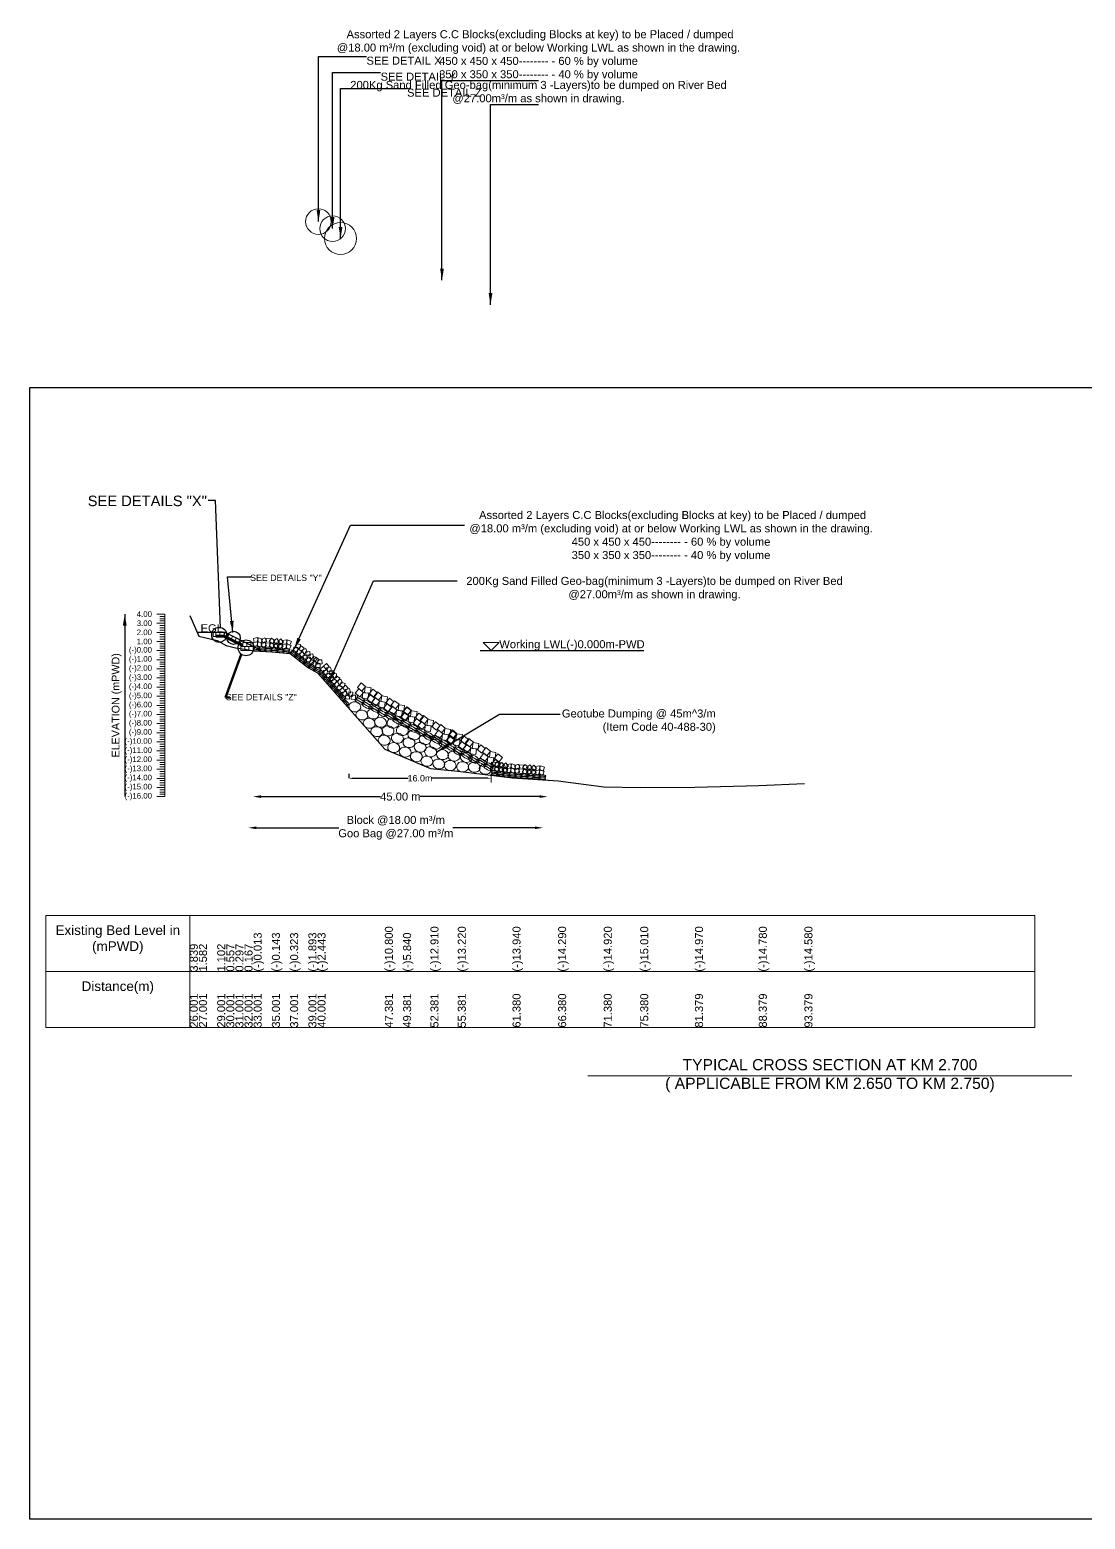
# Model space of a CAD drawing. Header units: inches. Extents: x 89000 to 1304432, y -10828 to 220529.
# Drawn here: x 1225877 to 1232472, y 129130 to 138435 of the extents above; entities that cross this region are included whole.
import ezdxf

# ---------------------------------------------------------------- set-up
doc = ezdxf.new("R2010")
doc.units = ezdxf.units.IN
doc.header["$LTSCALE"] = 7
doc.header["$MEASUREMENT"] = 0
for name, color, linetype, lineweight in [('Cross section Data Border', 7, 'Continuous', 9), ('Cross Section Labels', 7, 'Continuous', 9), ('Existing_Bed_Level for Xsection', 7, 'Continuous', 25), ('Long Section Labels', 7, 'Continuous', 9)]:
    doc.layers.add(name, color=color, linetype=linetype, lineweight=lineweight)
doc.styles.get("Standard").update_dxf_attribs({"font": 'arial.ttf'})
doc.dimstyles.new('Appron Lebeling Style', dxfattribs={"dimtxt": 50, "dimasz": 50, "dimexe": 0.18, "dimexo": 0.0625, "dimgap": 0.09, "dimtad": 0, "dimtih": 1, "dimtoh": 1, "dimdec": 4, "dimzin": 0, "dimdsep": 46, "dimtxsty": 'Standard', "dimcen": 0.09, "dimse1": 1, "dimse2": 1, "dimadec": 0, "dimazin": 0, "dimtfac": 1, "dimtdec": 4, "dimtofl": 0, "dimtmove": 0, "dimatfit": 3, "dimfxl": 1, "dimtolj": 1, "dimtzin": 0, "dimarcsym": 0})
doc.dimstyles.get("Standard").update_dxf_attribs({"dimtxt": 0.18, "dimasz": 0.18, "dimexe": 0.18, "dimexo": 0.0625, "dimgap": 0.09, "dimtad": 0, "dimtih": 1, "dimtoh": 1, "dimdec": 4, "dimzin": 0, "dimdsep": 46, "dimtxsty": 'Standard', "dimcen": 0.09, "dimadec": 0, "dimazin": 0, "dimtfac": 1, "dimtdec": 4, "dimtofl": 0, "dimtmove": 0, "dimatfit": 3, "dimfxl": 1, "dimtolj": 1, "dimtzin": 0, "dimarcsym": 0})

# ---------------------------------------------------------------- blocks, each defined once
blk = doc.blocks.new('*D52')
at = {"layer": 'Cross Section Labels', "color": 0, "lineweight": -2, "transparency": 16777216}
for p, q in [((1227322.2, 133644.8), (1228069.2, 133644.8)), ((1229063.4, 133644.8), (1228316.4, 133644.8))]:
    blk.add_line(p, q, dxfattribs=at)
at = {"layer": 'Cross Section Labels', "color": 0, "transparency": 16777216}
for points in [[(1227322.2, 133653.1), (1227322.2, 133636.4), (1227272.2, 133644.8)], [(1229063.4, 133653.1), (1229063.4, 133636.4), (1229113.4, 133644.8)]]:
    blk.add_solid(points, dxfattribs=at)
at = {"layer": 'Defpoints', "color": 0, "transparency": 16777216}
for p in [(1227272.2, 134556.8), (1229113.4, 133746.8), (1229113.4, 133644.8)]:
    blk.add_point(p, dxfattribs=at)
at = {"layer": 'Cross Section Labels', "color": 0, "transparency": 16777216, "insert": (1228192.8, 133644.8), "char_height": 50, "attachment_point": 5}
blk.add_mtext('\\A1;45.00 m', dxfattribs=at)
blk = doc.blocks.new('*D53')
at = {"layer": 'Cross Section Labels', "color": 0, "lineweight": -2, "transparency": 16777216}
for p, q in [((1227293.8, 133449.9), (1227808.8, 133449.9)), ((1229035, 133449.9), (1228520, 133449.9))]:
    blk.add_line(p, q, dxfattribs=at)
at = {"layer": 'Cross Section Labels', "color": 0, "transparency": 16777216}
for points in [[(1227293.8, 133458.3), (1227293.8, 133441.6), (1227243.8, 133449.9)], [(1229035, 133458.3), (1229035, 133441.6), (1229085, 133449.9)]]:
    blk.add_solid(points, dxfattribs=at)
at = {"layer": 'Defpoints', "color": 0, "transparency": 16777216}
for p in [(1227243.8, 134561.9), (1229085, 133752), (1229085, 133449.9)]:
    blk.add_point(p, dxfattribs=at)
at = {"layer": 'Cross Section Labels', "color": 0, "transparency": 16777216, "insert": (1228164.4, 133449.9), "char_height": 50, "attachment_point": 5}
blk.add_mtext('\\A1;Block @18.00 m³/m ^JGoo Bag @27.00 m³/m ', dxfattribs=at)
blk = doc.blocks.new('*D103')
at = {"layer": 'Cross Section Labels', "color": 0, "lineweight": -2, "transparency": 16777216}
for p, q in [((1227870.7, 133787.6), (1227870.7, 133758.9)), ((1227890.7, 133759.1), (1228242.6, 133759.1)), ((1228740.3, 133759.1), (1228388.4, 133759.1)), ((1228760.3, 133759.1), (1228760.3, 133759.3))]:
    blk.add_line(p, q, dxfattribs=at)
at = {"layer": 'Cross Section Labels', "color": 0, "transparency": 16777216}
for points in [[(1227890.7, 133762.4), (1227890.7, 133755.8), (1227870.7, 133759.1)], [(1228740.3, 133762.4), (1228740.3, 133755.8), (1228760.3, 133759.1)]]:
    blk.add_solid(points, dxfattribs=at)
at = {"layer": 'Defpoints', "color": 0, "transparency": 16777216}
for p in [(1227870.7, 133787.7), (1228760.3, 133759.1), (1228760.3, 133759.1)]:
    blk.add_point(p, dxfattribs=at)
at = {"layer": 'Cross Section Labels', "color": 0, "transparency": 16777216, "insert": (1228315.5, 133759.1), "char_height": 40, "attachment_point": 5}
blk.add_mtext('\\A1;16.0m', dxfattribs=at)

msp = doc.modelspace()

# ---------------------------------------------------------------- linework, layer by layer
msp.add_lwpolyline([(1225877.27283, 136201.20143), (1235877.27283, 136201.20143), (1235877.27283, 129130.20143), (1225877.27283, 129130.20143)], close=True)
at = {"color": 0, "linetype": 'Continuous', "lineweight": -3, "ltscale": 0.5}
for centre, radius in [((1227060.63795, 134655.54738), 46.58127), ((1227150.87502, 134636.89808), 41.34842), ((1227228.18436, 134573.83854), 49.46033)]:
    msp.add_circle(centre, radius, dxfattribs=at)
at = {"layer": 'Cross section Data Border'}
msp.add_lwpolyline([(1225977.27283, 132901.20143), (1232157.34863, 132901.20143), (1232157.34863, 132201.20143), (1225977.27283, 132201.20143)], close=True, dxfattribs=at)
for points in [[(1226877.27283, 132901.20143), (1226877.27283, 132201.20143)], [(1225977.27283, 132551.20143), (1232157.34863, 132551.20143)]]:
    msp.add_lwpolyline(points, dxfattribs=at)
at = {"layer": 'Cross Section Labels'}
for p, q in [((1227040.12792, 134642.27143), (1227040.12792, 134645.12143)), ((1228760.31628, 133784.6063), (1228760.31628, 133733.56595)), ((1228822.68174, 133772.48643), (1228764.79607, 133801.42926))]:
    msp.add_line(p, q, dxfattribs=at)
msp.add_lwpolyline([(1228761.16468, 134556.77143), (1228811.16468, 134606.77143), (1228711.16468, 134606.77143)], close=True, dxfattribs=at)
msp.add_lwpolyline([(1229365.27283, 131901.20143), (1230877.27283, 131901.20143), (1232389.27283, 131901.20143)], dxfattribs=at)
for centre, radius in [((1227681.11029, 137237.13812), 80), ((1227769.46029, 137192.96312), 80), ((1227819.33529, 137131.68812), 100)]:
    msp.add_circle(centre, radius, dxfattribs=at)
for centre in [(1227908.0099, 134205.4877), (1227952.41153, 134154.56414), (1228021.97218, 134161.53147), (1227998.46005, 134102.81875), (1228068.84291, 134108.96523), (1228115.71363, 134055.57813), (1228146.67268, 134103.78038), (1228205.44806, 134057.74228), (1228045.33077, 134050.25251), (1228092.2015, 133996.86541), (1228174.48902, 134009.54004), (1228246.71689, 133981.61323), (1228277.67593, 134029.81547), (1228347.5734, 134000.7248), (1228412.81003, 133972.79799), (1228150.97688, 133950.82731), (1228223.20475, 133922.9005), (1228293.10221, 133893.80983), (1228316.61435, 133952.52255), (1228381.85099, 133924.59574), (1228456.40927, 133907.14074), (1228527.4707, 133897.83181), (1228605.52336, 133889.68673), (1228358.33885, 133865.88302), (1228432.89713, 133848.42802), (1228503.95856, 133839.11909), (1228582.01122, 133830.97401), (1228654.23909, 133827.48242), (1228722.97259, 133815.84674)]:
    msp.add_ellipse(centre, major_axis=(37.08633, -5.55466), ratio=0.8367374961, dxfattribs=at)
at = {"layer": 'Existing_Bed_Level for Xsection'}
for points in [[(1226877.27283, 134775.59443), (1226934.27422, 134646.94543), (1227048.27663, 134619.58543), (1227105.27765, 134588.52043), (1227162.27904, 134573.70043), (1227219.28005, 134566.29043), (1227276.28144, 134556.03043), (1227390.28385, 134548.62043), (1227504.28626, 134538.36043), (1227618.28867, 134448.87043), (1227675.28969, 134417.52043), (1228095.96625, 133941.17143), (1228380.94375, 133820.90143), (1228380.94375, 133820.90143), (1228380.94375, 133820.90143), (1228551.9322, 133803.23143), (1228893.91248, 133762.19143), (1229178.89878, 133742.24143), (1229463.88699, 133706.33143), (1229691.87869, 133701.20143), (1230033.86776, 133703.48143), (1230432.85689, 133714.31143), (1230717.85013, 133725.71143)], [(1227100.87301, 134670.77143), (1226923.71747, 134670.77143)], [(1227323.46468, 134556.77143), (1227099.07527, 134668.96614), (1227095.46468, 134670.77143), (1227091.42792, 134670.77143), (1227040.12792, 134670.77143)], [(1227040.12792, 134653.67143), (1227091.42792, 134653.67143), (1227208.03968, 134595.36555)], [(1227040.12792, 134647.97143), (1227090.08233, 134647.97143), (1227208.03968, 134588.99276)], [(1227040.12792, 134642.27143), (1227088.73674, 134642.27143), (1227208.03968, 134582.61996)], [(1228691.49396, 134556.77143), (1229714.77996, 134556.77143)]]:
    msp.add_lwpolyline(points, dxfattribs=at)
at = {"layer": 'Long Section Labels'}
for points in [[(1226720.75146, 134784.77143), (1226670.75146, 134784.77143)], [(1226720.75146, 134770.52143), (1226690.75146, 134770.52143)], [(1226720.75146, 134756.27143), (1226690.75146, 134756.27143)], [(1226720.75146, 134742.02143), (1226690.75146, 134742.02143)], [(1226720.75146, 133644.77143), (1226720.75146, 133701.77143), (1226720.75146, 133758.77143), (1226720.75146, 133815.77143), (1226720.75146, 133872.77143), (1226720.75146, 133929.77143), (1226720.75146, 133986.77143), (1226720.75146, 134043.77143), (1226720.75146, 134100.77143), (1226720.75146, 134157.77143), (1226720.75146, 134214.77143), (1226720.75146, 134271.77143), (1226720.75146, 134328.77143), (1226720.75146, 134385.77143), (1226720.75146, 134442.77143), (1226720.75146, 134499.77143), (1226720.75146, 134556.77143), (1226720.75146, 134613.77143), (1226720.75146, 134670.77143), (1226720.75146, 134727.77143), (1226720.75146, 134784.77143)], [(1226720.75146, 134727.77143), (1226670.75146, 134727.77143)], [(1226720.75146, 134670.77143), (1226670.75146, 134670.77143)], [(1226720.75146, 134713.52143), (1226690.75146, 134713.52143)], [(1226720.75146, 134699.27143), (1226690.75146, 134699.27143)], [(1226720.75146, 134685.02143), (1226690.75146, 134685.02143)], [(1226720.75146, 134656.52143), (1226690.75146, 134656.52143)], [(1226720.75146, 134613.77143), (1226670.75146, 134613.77143)], [(1226720.75146, 134556.77143), (1226670.75146, 134556.77143)], [(1226720.75146, 134642.27143), (1226690.75146, 134642.27143)], [(1226720.75146, 134628.02143), (1226690.75146, 134628.02143)], [(1226720.75146, 134599.52143), (1226690.75146, 134599.52143)], [(1226720.75146, 134585.27143), (1226690.75146, 134585.27143)], [(1226720.75146, 134571.02143), (1226690.75146, 134571.02143)], [(1226720.75146, 134499.77143), (1226670.75146, 134499.77143)], [(1226720.75146, 134542.52143), (1226690.75146, 134542.52143)], [(1226720.75146, 134528.27143), (1226690.75146, 134528.27143)], [(1226720.75146, 134514.02143), (1226690.75146, 134514.02143)], [(1226720.75146, 134485.52143), (1226690.75146, 134485.52143)], [(1226720.75146, 134471.27143), (1226690.75146, 134471.27143)], [(1226720.75146, 134442.77143), (1226670.75146, 134442.77143)], [(1226720.75146, 134385.77143), (1226670.75146, 134385.77143)], [(1226720.75146, 134457.02143), (1226690.75146, 134457.02143)], [(1226720.75146, 134428.52143), (1226690.75146, 134428.52143)], [(1226720.75146, 134414.27143), (1226690.75146, 134414.27143)], [(1226720.75146, 134400.02143), (1226690.75146, 134400.02143)], [(1226720.75146, 134371.52143), (1226690.75146, 134371.52143)], [(1226720.75146, 134328.77143), (1226670.75146, 134328.77143)], [(1226720.75146, 134357.27143), (1226690.75146, 134357.27143)], [(1226720.75146, 134343.02143), (1226690.75146, 134343.02143)], [(1226720.75146, 134314.52143), (1226690.75146, 134314.52143)], [(1226720.75146, 134300.27143), (1226690.75146, 134300.27143)], [(1226720.75146, 134286.02143), (1226690.75146, 134286.02143)], [(1226720.75146, 134271.77143), (1226670.75146, 134271.77143)], [(1226720.75146, 134214.77143), (1226670.75146, 134214.77143)], [(1226720.75146, 134257.52143), (1226690.75146, 134257.52143)], [(1226720.75146, 134243.27143), (1226690.75146, 134243.27143)], [(1226720.75146, 134229.02143), (1226690.75146, 134229.02143)], [(1226720.75146, 134200.52143), (1226690.75146, 134200.52143)], [(1226720.75146, 134186.27143), (1226690.75146, 134186.27143)], [(1226720.75146, 134157.77143), (1226670.75146, 134157.77143)], [(1226720.75146, 134100.77143), (1226670.75146, 134100.77143)], [(1226720.75146, 134172.02143), (1226690.75146, 134172.02143)], [(1226720.75146, 134143.52143), (1226690.75146, 134143.52143)], [(1226720.75146, 134129.27143), (1226690.75146, 134129.27143)], [(1226720.75146, 134115.02143), (1226690.75146, 134115.02143)], [(1226720.75146, 134043.77143), (1226670.75146, 134043.77143)], [(1226720.75146, 134086.52143), (1226690.75146, 134086.52143)], [(1226720.75146, 134072.27143), (1226690.75146, 134072.27143)], [(1226720.75146, 134058.02143), (1226690.75146, 134058.02143)], [(1226720.75146, 134029.52143), (1226690.75146, 134029.52143)], [(1226720.75146, 134015.27143), (1226690.75146, 134015.27143)], [(1226720.75146, 134001.02143), (1226690.75146, 134001.02143)], [(1226720.75146, 133986.77143), (1226670.75146, 133986.77143)], [(1226720.75146, 133929.77143), (1226670.75146, 133929.77143)], [(1226720.75146, 133972.52143), (1226690.75146, 133972.52143)], [(1226720.75146, 133958.27143), (1226690.75146, 133958.27143)], [(1226720.75146, 133944.02143), (1226690.75146, 133944.02143)], [(1226720.75146, 133915.52143), (1226690.75146, 133915.52143)], [(1226720.75146, 133901.27143), (1226690.75146, 133901.27143)], [(1226720.75146, 133872.77143), (1226670.75146, 133872.77143)], [(1226720.75146, 133815.77143), (1226670.75146, 133815.77143)], [(1226720.75146, 133887.02143), (1226690.75146, 133887.02143)], [(1226720.75146, 133858.52143), (1226690.75146, 133858.52143)], [(1226720.75146, 133844.27143), (1226690.75146, 133844.27143)], [(1226720.75146, 133830.02143), (1226690.75146, 133830.02143)], [(1226720.75146, 133758.77143), (1226670.75146, 133758.77143)], [(1226720.75146, 133801.52143), (1226690.75146, 133801.52143)], [(1226720.75146, 133787.27143), (1226690.75146, 133787.27143)], [(1226720.75146, 133773.02143), (1226690.75146, 133773.02143)], [(1226720.75146, 133744.52143), (1226690.75146, 133744.52143)], [(1226720.75146, 133730.27143), (1226690.75146, 133730.27143)], [(1226720.75146, 133716.02143), (1226690.75146, 133716.02143)], [(1226720.75146, 133701.77143), (1226670.75146, 133701.77143)], [(1226720.75146, 133644.77143), (1226670.75146, 133644.77143)], [(1226720.75146, 133687.52143), (1226690.75146, 133687.52143)], [(1226720.75146, 133673.27143), (1226690.75146, 133673.27143)], [(1226720.75146, 133659.02143), (1226690.75146, 133659.02143)]]:
    msp.add_lwpolyline(points, dxfattribs=at)
for points in [[(1227040.12792, 134670.77143), (1227023.02792, 134670.77143), (1227023.02792, 134645.12143), (1227040.12792, 134645.12143)], [(1227065.77792, 134670.77143), (1227040.12792, 134670.77143), (1227040.12792, 134653.67143), (1227065.77792, 134653.67143)], [(1227091.42792, 134670.77143), (1227065.77792, 134670.77143), (1227065.77792, 134653.67143), (1227091.42792, 134653.67143)], [(1227122.01733, 134657.49511), (1227099.07527, 134668.96614), (1227091.42792, 134653.67143), (1227114.36997, 134642.2004)], [(1227144.95938, 134646.02408), (1227122.01733, 134657.49511), (1227114.36997, 134642.2004), (1227137.31203, 134630.72938)], [(1227167.90144, 134634.55305), (1227144.95938, 134646.02408), (1227137.31203, 134630.72938), (1227160.25409, 134619.25835)], [(1227190.8435, 134623.08202), (1227167.90144, 134634.55305), (1227160.25409, 134619.25835), (1227183.19614, 134607.78732)], [(1227213.78555, 134611.61099), (1227190.8435, 134623.08202), (1227183.19614, 134607.78732), (1227206.1382, 134596.31629)], [(1227220.86468, 134582.42143), (1227195.21468, 134582.42143), (1227195.21468, 134556.77143), (1227220.86468, 134556.77143)], [(1227233.68968, 134608.07143), (1227208.03968, 134608.07143), (1227208.03968, 134582.42143), (1227233.68968, 134582.42143)], [(1227246.51468, 134582.42143), (1227220.86468, 134582.42143), (1227220.86468, 134556.77143), (1227246.51468, 134556.77143)], [(1227259.33968, 134608.07143), (1227233.68968, 134608.07143), (1227233.68968, 134582.42143), (1227259.33968, 134582.42143)], [(1227272.16468, 134582.42143), (1227246.51468, 134582.42143), (1227246.51468, 134556.77143), (1227272.16468, 134556.77143)], [(1227297.68803, 134612.36476), (1227272.53462, 134607.342), (1227277.55738, 134582.18858), (1227302.71079, 134587.21134)], [(1227299.35174, 134637.96075), (1227274.19832, 134632.93799), (1227279.22108, 134607.78457), (1227304.3745, 134612.80733)], [(1227329.48279, 134603.64045), (1227305.19121, 134611.87707), (1227296.9546, 134587.58549), (1227321.24617, 134579.34887)], [(1227331.14649, 134629.23644), (1227306.85492, 134637.47305), (1227298.6183, 134613.18148), (1227322.90988, 134604.94486)], [(1227344.64569, 134611.12368), (1227321.64026, 134599.78027), (1227332.98368, 134576.77485), (1227355.9891, 134588.11826)], [(1227346.30939, 134636.71967), (1227323.30397, 134625.37626), (1227334.64738, 134602.37084), (1227357.6528, 134613.71425)], [(1227378.04052, 134604.2517), (1227352.44453, 134605.91541), (1227350.78082, 134580.31942), (1227376.37681, 134578.65571)], [(1227379.70422, 134629.84769), (1227354.10823, 134631.51139), (1227352.44453, 134605.91541), (1227378.04052, 134604.2517)], [(1227407.79139, 134594.18057), (1227386.44795, 134608.40659), (1227372.22192, 134587.06315), (1227393.56537, 134572.83712)], [(1227409.4551, 134619.77655), (1227388.11165, 134634.00258), (1227373.88563, 134612.65913), (1227395.22907, 134598.43311)], [(1227418.23002, 134606.38025), (1227398.53345, 134589.94956), (1227414.96413, 134570.25299), (1227434.66071, 134586.68368)], [(1227420.52918, 134631.927), (1227400.8326, 134615.49631), (1227417.26329, 134595.79974), (1227436.95987, 134612.23042)], [(1227460.20875, 134584.3989), (1227443.76238, 134604.08238), (1227424.0789, 134587.63602), (1227440.52527, 134567.95253)], [(1227462.50791, 134609.94565), (1227446.06154, 134629.62913), (1227426.37806, 134613.18277), (1227442.82443, 134593.49928)], [(1227478.12768, 134598.55164), (1227452.85723, 134594.15541), (1227457.25347, 134568.88496), (1227482.52392, 134573.2812)], [(1227480.42684, 134624.09839), (1227455.15639, 134619.70216), (1227459.55263, 134594.43171), (1227484.82308, 134598.82794)], [(1227509.69585, 134589.04004), (1227485.61643, 134597.87767), (1227476.77879, 134573.79825), (1227500.85822, 134564.96061)], [(1227511.99501, 134614.58679), (1227487.91558, 134623.42442), (1227479.07795, 134599.34499), (1227503.15738, 134590.50736)], [(1227553.15577, 134575.52836), (1227527.76582, 134579.17157), (1227524.12261, 134553.78162), (1227549.51256, 134550.13841)], [(1227568.99377, 134595.70459), (1227543.60382, 134599.34779), (1227539.96062, 134573.95784), (1227565.35057, 134570.31464)], [(1227576.82253, 134550.9861), (1227556.64631, 134566.8241), (1227540.8083, 134546.64787), (1227560.98453, 134530.80987)], [(1227592.66054, 134571.16232), (1227572.48431, 134587.00033), (1227556.64631, 134566.8241), (1227576.82253, 134550.9861)], [(1227611.51309, 134546.04015), (1227601.94471, 134569.83865), (1227578.14621, 134560.27027), (1227587.71458, 134536.47177)], [(1227595.67508, 134525.86392), (1227586.10671, 134549.66242), (1227562.30821, 134540.09405), (1227571.87658, 134516.29554)], [(1227610.37271, 134531.40327), (1227584.90558, 134528.34582), (1227587.96303, 134502.87869), (1227613.43016, 134505.93614)], [(1227626.21071, 134551.57949), (1227600.74359, 134548.52204), (1227603.80104, 134523.05492), (1227629.26816, 134526.11237)], [(1227633.6153, 134490.1095), (1227630.53758, 134515.57418), (1227605.07289, 134512.49645), (1227608.15062, 134487.03177)], [(1227649.45331, 134510.28572), (1227646.37558, 134535.75041), (1227620.9109, 134532.67268), (1227623.98862, 134507.208)], [(1227656.3511, 134492.22413), (1227632.76116, 134502.29575), (1227622.68955, 134478.70581), (1227646.27949, 134468.6342)], [(1227673.92145, 134476.43245), (1227655.41507, 134494.19299), (1227637.65454, 134475.68661), (1227656.16092, 134457.92608)], [(1227672.1891, 134512.40036), (1227648.59917, 134522.47197), (1227638.52755, 134498.88204), (1227662.11749, 134488.81042)], [(1227686.2825, 134498.90749), (1227667.77612, 134516.66802), (1227650.01559, 134498.16164), (1227668.52196, 134480.40111)], [(1227690.82683, 134476.77947), (1227665.18204, 134476.26229), (1227665.69922, 134450.6175), (1227691.34401, 134451.13468)], [(1227703.18787, 134499.2545), (1227677.54309, 134498.73732), (1227678.06027, 134473.09253), (1227703.70505, 134473.60971)], [(1227747.9932, 134456.60974), (1227731.01424, 134475.8357), (1227711.78829, 134458.85674), (1227728.76725, 134439.63078)], [(1227728.76725, 134439.63078), (1227711.78829, 134458.85674), (1227692.56233, 134441.87778), (1227709.54129, 134422.65183)], [(1227742.76518, 134411.51317), (1227737.6589, 134436.64976), (1227712.52231, 134431.54348), (1227717.62859, 134406.40689)], [(1227758.22229, 134414.30289), (1227732.62218, 134415.90195), (1227731.02312, 134390.30184), (1227756.62323, 134388.70278)], [(1227761.99114, 134428.49213), (1227756.88486, 134453.62872), (1227731.74827, 134448.52244), (1227736.85455, 134423.38585)], [(1227773.61301, 134369.48639), (1227775.19169, 134395.08776), (1227749.59031, 134396.66643), (1227748.01164, 134371.06506)], [(1227777.44825, 134431.28185), (1227751.84814, 134432.88091), (1227750.24908, 134407.2808), (1227775.84918, 134405.68174)], [(1227796.35631, 134367.45406), (1227774.97701, 134381.62614), (1227760.80493, 134360.24684), (1227782.18423, 134346.07476)], [(1227792.83897, 134386.46534), (1227794.41764, 134412.06672), (1227768.81627, 134413.64539), (1227767.2376, 134388.04402)], [(1227815.58227, 134384.43302), (1227794.20297, 134398.6051), (1227780.03089, 134377.2258), (1227801.41019, 134363.05372)], [(1227831.97923, 134355.82952), (1227820.55947, 134378.79714), (1227797.59185, 134367.37738), (1227809.01161, 134344.40976)], [(1227812.75327, 134338.85057), (1227801.33351, 134361.81818), (1227778.36589, 134350.39842), (1227789.78565, 134327.4308)], [(1227828.78231, 134333.46706), (1227804.47001, 134341.64231), (1227796.29477, 134317.33001), (1227820.60706, 134309.15476)], [(1227847.61996, 134305.04908), (1227830.641, 134324.27504), (1227811.41504, 134307.29608), (1227828.394, 134288.07012)], [(1227848.00827, 134350.44602), (1227823.69597, 134358.62127), (1227815.52072, 134334.30897), (1227839.83302, 134326.13372)], [(1227866.84591, 134322.02804), (1227849.86695, 134341.25399), (1227830.641, 134324.27504), (1227847.61996, 134305.04908)], [(1227861.61789, 134276.93146), (1227856.51161, 134302.06806), (1227831.37502, 134296.96177), (1227836.4813, 134271.82518)], [(1227877.075, 134279.72118), (1227851.47489, 134281.32025), (1227849.87583, 134255.72014), (1227875.47594, 134254.12108)], [(1227880.84385, 134293.91042), (1227875.73757, 134319.04702), (1227850.60098, 134313.94073), (1227855.70726, 134288.80414)], [(1227896.30096, 134296.70014), (1227870.70085, 134298.2992), (1227869.10179, 134272.6991), (1227894.7019, 134271.10003)], [(1227911.69168, 134251.88364), (1227913.27035, 134277.48501), (1227887.66898, 134279.06368), (1227886.09031, 134253.46231)], [(1227961.87856, 134296.0675), (1227933.25164, 134318.63079), (1227910.68835, 134290.00387), (1227939.31527, 134267.44058)], [(1227975.75367, 134332.07866), (1227947.12675, 134354.64195), (1227924.56347, 134326.01503), (1227953.19039, 134303.45174)], [(1227995.15694, 134290.76602), (1227959.08156, 134295.97846), (1227953.86911, 134259.90308), (1227989.94449, 134254.69064)], [(1228009.53549, 134324.26019), (1227973.46011, 134329.47264), (1227968.24766, 134293.39726), (1228004.32304, 134288.18481)], [(1228035.35019, 134259.20902), (1228006.72327, 134281.77231), (1227984.15998, 134253.14539), (1228012.7869, 134230.5821)], [(1228049.72874, 134292.7032), (1228021.10182, 134315.26649), (1227998.53853, 134286.63957), (1228027.16545, 134264.07628)], [(1228078.84401, 134276.80004), (1228050.21709, 134299.36332), (1228027.6538, 134270.7364), (1228056.28072, 134248.17312)], [(1228112.62582, 134268.98156), (1228076.55044, 134274.19401), (1228071.338, 134238.11863), (1228107.41338, 134232.90619)], [(1228064.96889, 134240.78888), (1228036.34197, 134263.35216), (1228013.77868, 134234.72524), (1228042.4056, 134212.16196)], [(1228098.24727, 134235.48739), (1228062.17189, 134240.69984), (1228056.95945, 134204.62446), (1228093.03482, 134199.41201)], [(1228138.44052, 134203.9304), (1228109.8136, 134226.49369), (1228087.25031, 134197.86677), (1228115.87723, 134175.30348)], [(1228152.81907, 134237.42457), (1228124.19215, 134259.98786), (1228101.62887, 134231.36094), (1228130.25579, 134208.79765)], [(1228172.01176, 134185.19103), (1228143.38484, 134207.75432), (1228120.82155, 134179.1274), (1228149.44847, 134156.56411)], [(1228185.88688, 134221.20219), (1228157.25996, 134243.76548), (1228134.69667, 134215.13856), (1228163.32359, 134192.57527)], [(1228205.29014, 134179.88954), (1228169.21476, 134185.10199), (1228164.00232, 134149.02661), (1228200.07769, 134143.81417)], [(1228219.66869, 134213.38372), (1228183.59331, 134218.59616), (1228178.38087, 134182.52079), (1228214.45624, 134177.30834)], [(1228259.86194, 134181.82673), (1228231.23502, 134204.39001), (1228208.67173, 134175.76309), (1228237.29865, 134153.19981)], [(1228263.5532, 134183.31611), (1228234.92628, 134205.8794), (1228212.36299, 134177.25248), (1228240.98991, 134154.68919)], [(1228297.33501, 134175.49764), (1228261.25963, 134180.71008), (1228256.04719, 134144.6347), (1228292.12257, 134139.42226)], [(1228245.48339, 134148.33255), (1228216.85647, 134170.89584), (1228194.29318, 134142.26892), (1228222.9201, 134119.70563)], [(1228249.67808, 134147.30495), (1228221.05116, 134169.86824), (1228198.48787, 134141.24132), (1228227.11479, 134118.67803)], [(1228282.95646, 134142.00346), (1228246.88108, 134147.21591), (1228241.66864, 134111.14053), (1228277.74401, 134105.92808)], [(1228323.14971, 134110.44647), (1228294.52279, 134133.00976), (1228271.9595, 134104.38284), (1228300.58642, 134081.81955)], [(1228337.52826, 134143.94064), (1228308.90134, 134166.50393), (1228286.33806, 134137.87701), (1228314.96498, 134115.31372)], [(1228352.76842, 134092.02632), (1228324.1415, 134114.58961), (1228301.57821, 134085.96269), (1228330.20513, 134063.3994)], [(1228366.64353, 134128.03748), (1228338.01661, 134150.60077), (1228315.45332, 134121.97385), (1228344.08024, 134099.41056)], [(1228386.04679, 134086.72483), (1228349.97142, 134091.93728), (1228344.75897, 134055.8619), (1228380.83435, 134050.64946)], [(1228400.42535, 134120.21901), (1228364.34997, 134125.43146), (1228359.13752, 134089.35608), (1228395.2129, 134084.14363)], [(1228440.6186, 134088.66202), (1228411.99168, 134111.22531), (1228389.42839, 134082.59839), (1228418.05531, 134060.0351)], [(1228473.6864, 134072.43964), (1228445.05948, 134095.00292), (1228422.49619, 134066.376), (1228451.12311, 134043.81272)], [(1228459.81128, 134036.42848), (1228431.18436, 134058.99176), (1228408.62108, 134030.36484), (1228437.248, 134007.80156)], [(1228493.08966, 134031.12699), (1228457.01429, 134036.33944), (1228451.80184, 134000.26406), (1228487.87722, 133995.05161)], [(1228507.46821, 134064.62116), (1228471.39284, 134069.83361), (1228466.18039, 134033.75823), (1228502.25577, 134028.54579)], [(1228532.65581, 134003.6866), (1228504.02889, 134026.24988), (1228481.4656, 133997.62296), (1228510.09252, 133975.05968)], [(1228533.28292, 133999.57), (1228504.656, 134022.13329), (1228482.09271, 133993.50637), (1228510.71963, 133970.94308)], [(1228546.53093, 134039.69776), (1228517.90401, 134062.26104), (1228495.34072, 134033.63412), (1228523.96764, 134011.07084)], [(1228547.66147, 134033.06417), (1228519.03455, 134055.62746), (1228496.47126, 134027.00054), (1228525.09818, 134004.43725)], [(1228565.93419, 133998.38511), (1228529.85881, 134003.59756), (1228524.64636, 133967.52218), (1228560.72174, 133962.30973)], [(1228580.31274, 134031.87928), (1228544.23736, 134037.09173), (1228539.02492, 134001.01635), (1228575.10029, 133995.80391)], [(1228620.50599, 134000.32229), (1228591.87907, 134022.88558), (1228569.31578, 133994.25866), (1228597.9427, 133971.69537)], [(1228649.62126, 133984.41913), (1228620.99434, 134006.98242), (1228598.43105, 133978.3555), (1228627.05797, 133955.79221)], [(1228606.12744, 133966.82812), (1228577.50052, 133989.39141), (1228554.93723, 133960.76449), (1228583.56415, 133938.2012)], [(1228635.74614, 133948.40797), (1228607.11922, 133970.97126), (1228584.55594, 133942.34434), (1228613.18286, 133919.78105)], [(1228669.02452, 133943.10648), (1228632.94915, 133948.31893), (1228627.7367, 133912.24355), (1228663.81208, 133907.03111)], [(1228683.40307, 133976.60066), (1228647.3277, 133981.81311), (1228642.11525, 133945.73773), (1228678.19063, 133940.52528)], [(1228723.59633, 133945.04367), (1228694.96941, 133967.60696), (1228672.40612, 133938.98004), (1228701.03304, 133916.41675)], [(1228742.78901, 133892.81012), (1228714.16209, 133915.37341), (1228691.59881, 133886.74649), (1228720.22573, 133864.1832)], [(1228756.66413, 133928.82129), (1228728.03721, 133951.38457), (1228705.47392, 133922.75765), (1228734.10084, 133900.19437)], [(1228790.44594, 133921.00281), (1228754.37057, 133926.21526), (1228749.15812, 133890.13988), (1228785.2335, 133884.92743)], [(1228830.63919, 133889.44582), (1228802.01227, 133912.00911), (1228779.44899, 133883.38219), (1228808.07591, 133860.8189)], [(1228776.06739, 133887.50864), (1228739.99201, 133892.72108), (1228734.77957, 133856.64571), (1228770.85495, 133851.43326)], [(1228784.91756, 133832.13101), (1228759.45029, 133835.18726), (1228756.39404, 133809.71999), (1228781.86131, 133806.66374)], [(1228787.97381, 133857.59828), (1228762.50654, 133860.65453), (1228759.45029, 133835.18726), (1228784.91756, 133832.13101)], [(1228816.26064, 133855.95165), (1228787.63372, 133878.51493), (1228765.07044, 133849.88801), (1228793.69736, 133827.32473)], [(1228814.07533, 133820.45338), (1228793.53895, 133835.82151), (1228778.17082, 133815.28512), (1228798.7072, 133799.91699)], [(1228817.13158, 133845.92065), (1228796.59519, 133861.28878), (1228781.22706, 133840.75239), (1228801.76345, 133825.38426)], [(1228823.75861, 133832.82022), (1228803.58313, 133816.98127), (1228819.42208, 133796.80579), (1228839.59756, 133812.64474)], [(1228826.81486, 133858.28749), (1228806.63937, 133842.44854), (1228822.47833, 133822.27306), (1228842.65381, 133838.11201)], [(1228865.06655, 133809.60283), (1228849.21154, 133829.76569), (1228829.04867, 133813.91068), (1228844.90369, 133793.74782)], [(1228868.1228, 133835.0701), (1228852.26779, 133855.23296), (1228832.10492, 133839.37795), (1228847.95994, 133819.21509)], [(1228880.60831, 133824.03239), (1228855.43019, 133819.13501), (1228860.32757, 133793.95688), (1228885.5057, 133798.85426)], [(1228882.39952, 133849.61977), (1228857.22139, 133844.72239), (1228862.11877, 133819.54426), (1228887.2969, 133824.44164)], [(1228912.35921, 133815.14978), (1228888.10897, 133823.50732), (1228879.75144, 133799.25708), (1228904.00167, 133790.89954)], [(1228914.15041, 133840.73716), (1228889.90017, 133849.0947), (1228881.54264, 133824.84446), (1228905.79288, 133816.48692)], [(1228927.5592, 133822.55738), (1228904.49755, 133811.32873), (1228915.72621, 133788.26707), (1228938.78786, 133799.49573)], [(1228929.3504, 133848.14476), (1228906.28875, 133836.91611), (1228917.51741, 133813.85446), (1228940.57906, 133825.08311)], [(1228960.91938, 133815.51911), (1228935.332, 133817.31032), (1228933.54079, 133791.72294), (1228959.12818, 133789.93173)], [(1228962.71058, 133841.1065), (1228937.1232, 133842.8977), (1228935.332, 133817.31032), (1228960.91938, 133815.51911)], [(1228990.61971, 133805.29988), (1228969.34741, 133819.63207), (1228955.01522, 133798.35976), (1228976.28753, 133784.02758)], [(1228992.41092, 133830.88727), (1228971.13861, 133845.21945), (1228956.80643, 133823.94714), (1228978.07873, 133809.61496)], [(1228999.67862, 133818.13112), (1228980.31234, 133801.3124), (1228997.13107, 133781.94611), (1229016.49735, 133798.76484)], [(1229001.46983, 133843.71851), (1228982.10355, 133826.89978), (1228998.92228, 133807.5335), (1229018.28856, 133824.35223)], [(1229042.08574, 133796.98805), (1229025.2516, 133816.34093), (1229005.89872, 133799.50678), (1229022.73286, 133780.1539)], [(1229043.87695, 133822.57543), (1229027.0428, 133841.92831), (1229007.68992, 133825.09417), (1229024.52407, 133805.74128)], [(1229059.71998, 133811.49397), (1229034.54186, 133806.59659), (1229039.43924, 133781.41846), (1229064.61737, 133786.31584)], [(1229061.51119, 133837.08135), (1229036.33306, 133832.18397), (1229041.23044, 133807.00584), (1229066.40857, 133811.90322)], [(1229091.47088, 133802.61136), (1229067.22064, 133810.9689), (1229058.86311, 133786.71866), (1229083.11335, 133778.36112)], [(1229093.26208, 133828.19874), (1229069.01184, 133836.55628), (1229060.65431, 133812.30604), (1229084.90455, 133803.9485)]]:
    msp.add_lwpolyline(points, close=True, dxfattribs=at)
for centre, major_axis in [((1227291.35124, 134559.90614), (18.92965, -1.2304)), ((1227291.97975, 134569.57574), (18.92965, -1.2304)), ((1227292.60826, 134579.24533), (18.92965, -1.2304)), ((1227329.21055, 134557.44534), (18.92965, -1.2304)), ((1227329.83906, 134567.11493), (18.92965, -1.2304)), ((1227330.46757, 134576.78453), (18.92965, -1.2304)), ((1227367.06986, 134554.98453), (18.92965, -1.2304)), ((1227367.69837, 134564.65413), (18.92965, -1.2304)), ((1227368.32688, 134574.32373), (18.92965, -1.2304)), ((1227405.02163, 134552.15864), (18.89324, -1.70036)), ((1227405.8902, 134561.80964), (18.89324, -1.70036)), ((1227406.75877, 134571.46063), (18.89324, -1.70036)), ((1227442.80811, 134548.75793), (18.89324, -1.70036)), ((1227443.67668, 134558.40893), (18.89324, -1.70036)), ((1227444.54525, 134568.05992), (18.89324, -1.70036)), ((1227481.46316, 134555.00821), (18.89324, -1.70036)), ((1227482.33173, 134564.65921), (18.89324, -1.70036)), ((1227524.04989, 134541.32463), (14.92144, -11.71308)), ((1227530.03314, 134548.94676), (14.92144, -11.71308)), ((1227480.59459, 134545.35722), (18.89324, -1.70036)), ((1227518.06665, 134533.7025), (14.92144, -11.71308)), ((1227547.90953, 134510.27633), (14.92144, -11.71308)), ((1227553.89277, 134517.89846), (14.92144, -11.71308)), ((1227559.87602, 134525.52059), (14.92144, -11.71308)), ((1227577.75241, 134486.85016), (14.92144, -11.71308)), ((1227583.73566, 134494.47229), (14.92144, -11.71308)), ((1227589.7189, 134502.09442), (14.92144, -11.71308)), ((1227607.59529, 134463.424), (14.92144, -11.71308)), ((1227613.57854, 134471.04613), (14.92144, -11.71308)), ((1227619.56178, 134478.66826), (14.92144, -11.71308)), ((1227643.29211, 134451.70709), (16.62153, -9.14168)), ((1227647.96184, 134460.19766), (16.62153, -9.14168)), ((1227638.62238, 134443.21653), (16.62153, -9.14168)), ((1227671.86545, 134424.93317), (16.62153, -9.14168)), ((1227676.53518, 134433.42373), (16.62153, -9.14168)), ((1227681.20491, 134441.9143), (16.62153, -9.14168)), ((1227699.68426, 134397.21678), (12.55688, -14.21866)), ((1227706.9474, 134403.63106), (12.55688, -14.21866)), ((1227714.21054, 134410.04533), (12.55688, -14.21866)), ((1227724.79803, 134368.77946), (12.55688, -14.21866)), ((1227732.06117, 134375.19373), (12.55688, -14.21866)), ((1227739.32431, 134381.608), (12.55688, -14.21866)), ((1227764.43807, 134353.17067), (12.55688, -14.21866)), ((1227749.91179, 134340.34213), (12.55688, -14.21866)), ((1227757.17493, 134346.7564), (12.55688, -14.21866)), ((1227775.02556, 134311.9048), (12.55688, -14.21866)), ((1227782.2887, 134318.31907), (12.55688, -14.21866)), ((1227789.55184, 134324.73335), (12.55688, -14.21866)), ((1227800.13933, 134283.46747), (12.55688, -14.21866)), ((1227807.40247, 134289.88174), (12.55688, -14.21866)), ((1227814.66561, 134296.29602), (12.55688, -14.21866)), ((1227832.51623, 134261.44442), (12.55688, -14.21866)), ((1227839.77937, 134267.85869), (12.55688, -14.21866)), ((1227946.22527, 134259.1388), (23.52006, -13.17101)), ((1227825.25309, 134255.03014), (12.55688, -14.21866)), ((1227850.36686, 134226.59282), (12.55688, -14.21866)), ((1227857.63, 134233.00709), (12.55688, -14.21866)), ((1227932.76931, 134235.10988), (23.52006, -13.17101)), ((1227939.49729, 134247.12434), (23.52006, -13.17101)), ((1227977.39022, 134208.62305), (23.52006, -13.17101)), ((1227984.1182, 134220.63751), (23.52006, -13.17101)), ((1227990.84619, 134232.65196), (23.52006, -13.17101)), ((1228029.34886, 134185.25007), (23.52006, -13.17101)), ((1228036.07684, 134197.26453), (23.52006, -13.17101)), ((1228042.80482, 134209.27898), (23.52006, -13.17101)), ((1228080.69775, 134170.77769), (23.52006, -13.17101)), ((1228087.42573, 134182.79215), (23.52006, -13.17101)), ((1228073.96977, 134158.76324), (23.52006, -13.17101)), ((1228125.15077, 134137.13605), (23.52006, -13.17101)), ((1228131.87876, 134149.15051), (23.52006, -13.17101)), ((1228138.60674, 134161.16497), (23.52006, -13.17101)), ((1228169.77169, 134110.64922), (23.52006, -13.17101)), ((1228176.49967, 134122.66368), (23.52006, -13.17101)), ((1228183.22765, 134134.67813), (23.52006, -13.17101)), ((1228220.56883, 134086.34733), (23.52006, -13.17101)), ((1228227.29681, 134098.36179), (23.52006, -13.17101)), ((1228234.0248, 134110.37624), (23.52006, -13.17101)), ((1228271.91773, 134071.87495), (23.52006, -13.17101)), ((1228278.64571, 134083.88941), (23.52006, -13.17101)), ((1228265.18975, 134059.8605), (23.52006, -13.17101)), ((1228317.14838, 134036.48752), (23.52006, -13.17101)), ((1228323.87636, 134048.50197), (23.52006, -13.17101)), ((1228330.60434, 134060.51643), (23.52006, -13.17101)), ((1228361.76929, 134010.00068), (23.52006, -13.17101)), ((1228368.49728, 134022.01514), (23.52006, -13.17101)), ((1228375.22526, 134034.02959), (23.52006, -13.17101)), ((1228412.9503, 133988.3735), (23.52006, -13.17101)), ((1228419.67828, 134000.38796), (23.52006, -13.17101)), ((1228426.40626, 134012.40241), (23.52006, -13.17101)), ((1228471.02718, 133985.91558), (23.52006, -13.17101)), ((1228457.57121, 133961.88667), (23.52006, -13.17101)), ((1228464.2992, 133973.90112), (23.52006, -13.17101)), ((1228503.54656, 133942.72898), (23.52006, -13.17101)), ((1228510.27454, 133954.74343), (23.52006, -13.17101)), ((1228517.00252, 133966.75789), (23.52006, -13.17101)), ((1228548.16747, 133916.24214), (23.52006, -13.17101)), ((1228554.89546, 133928.2566), (23.52006, -13.17101)), ((1228561.62344, 133940.27106), (23.52006, -13.17101)), ((1228600.12611, 133892.86916), (23.52006, -13.17101)), ((1228606.85409, 133904.88362), (23.52006, -13.17101)), ((1228613.58207, 133916.89808), (23.52006, -13.17101)), ((1228658.20299, 133890.41124), (23.52006, -13.17101)), ((1228644.74702, 133866.38233), (23.52006, -13.17101)), ((1228651.475, 133878.39679), (23.52006, -13.17101)), ((1228695.92803, 133844.75515), (23.52006, -13.17101)), ((1228702.65601, 133856.7696), (23.52006, -13.17101)), ((1228709.38399, 133868.78406), (23.52006, -13.17101)), ((1228740.54894, 133818.26831), (23.52006, -13.17101)), ((1228747.27692, 133830.28277), (23.52006, -13.17101)), ((1228754.00491, 133842.29723), (23.52006, -13.17101)), ((1228779.15596, 133782.58959), (18.83446, -2.26027)), ((1228780.31054, 133792.21055), (18.83446, -2.26027)), ((1228781.46512, 133801.83152), (18.83446, -2.26027)), ((1228816.82488, 133778.06905), (18.83446, -2.26027)), ((1228817.97946, 133787.69002), (18.83446, -2.26027)), ((1228819.13404, 133797.31099), (18.83446, -2.26027)), ((1228854.4938, 133773.54852), (18.83446, -2.26027)), ((1228855.64838, 133783.16949), (18.83446, -2.26027)), ((1228856.80297, 133792.79046), (18.83446, -2.26027)), ((1228892.04651, 133770.34339), (18.92329, -1.32469)), ((1228892.72319, 133780.00974), (18.92329, -1.32469)), ((1228893.39986, 133789.67608), (18.92329, -1.32469)), ((1228929.89309, 133767.694), (18.92329, -1.32469)), ((1228930.56977, 133777.36035), (18.92329, -1.32469)), ((1228931.24644, 133787.02669), (18.92329, -1.32469)), ((1228967.73967, 133765.04461), (18.92329, -1.32469)), ((1228968.41635, 133774.71096), (18.92329, -1.32469)), ((1228969.09302, 133784.3773), (18.92329, -1.32469)), ((1229005.58625, 133762.39523), (18.92329, -1.32469)), ((1229006.26293, 133772.06157), (18.92329, -1.32469)), ((1229006.9396, 133781.72792), (18.92329, -1.32469)), ((1229043.43283, 133759.74584), (18.92329, -1.32469)), ((1229044.10951, 133769.41218), (18.92329, -1.32469)), ((1229044.78618, 133779.07853), (18.92329, -1.32469)), ((1229081.27941, 133757.09645), (18.92329, -1.32469)), ((1229081.95609, 133766.7628), (18.92329, -1.32469)), ((1229082.63276, 133776.42914), (18.92329, -1.32469))]:
    msp.add_ellipse(centre, major_axis=major_axis, ratio=0.255, dxfattribs=at)

# ---------------------------------------------------------------- texts
at = {"color": 0, "linetype": 'Continuous', "lineweight": -3, "ltscale": 0.5}
for s, insert, char_height, attachment_point in [('SEE DETAILS "X"', (1226239.07163, 135525.13039), 65.8288233, 1), ('SEE DETAILS "Y"', (1227701.02437, 135031.83609), 39.497294, 3), ('SEE DETAILS "Z"', (1227545.69675, 134286.35953), 39.497294, 3)]:
    msp.add_mtext(s, dxfattribs=dict(at, insert=insert, char_height=char_height, attachment_point=attachment_point))
at = {"layer": 'Cross section Data Border', "char_height": 60, "width": 800, "attachment_point": 5}
for s, insert in [('Existing Bed Level in (mPWD)', (1226427.27283, 132751.20143)), ('Distance(m)', (1226427.27283, 132451.20143))]:
    msp.add_mtext(s, dxfattribs=dict(at, insert=insert))
at = {"layer": 'Cross Section Labels'}
for s, insert, char_height, attachment_point in [(' Assorted 2 Layers C.C Blocks(excluding Blocks at key) to be Placed / dumped^J@18.00 m³/m (excluding void) at or below Working LWL as shown in the drawing.^J450 x 450 x 450-------- - 60 % by volume^J350 x 350 x 350-------- - 40 % by volume', (1229056.23507, 138117.56812), 50, 8), ('SEE DETAIL X', (1227981.11029, 138267.56812), 50, 1), ('200Kg Sand Filled Geo-bag(minimum 3 -Layers)to be dumped on River Bed^J@27.00m³/m as shown in drawing.', (1229056.23507, 137967.56812), 50, 8), ('SEE DETAIL Y', (1228069.46029, 138167.56812), 50, 1), ('SEE DETAIL Z', (1228234.76029, 138067.56812), 50, 1), (' Assorted 2 Layers C.C Blocks(excluding Blocks at key) to be Placed / dumped^J@18.00 m³/m (excluding void) at or below Working LWL as shown in the drawing.^J450 x 450 x 450-------- - 60 % by volume^J350 x 350 x 350-------- - 40 % by volume', (1229884.2595, 135428.9644), 50, 2), ('200Kg Sand Filled Geo-bag(minimum 3 -Layers)to be dumped on River Bed^J@27.00m³/m as shown in drawing.', (1229781.12107, 134868.86478), 50, 8), ('EGL', (1227084.20635, 134670.77143), 50, 9), ('Working LWL(-)0.000m-PWD', (1228811.16468, 134556.77143), 50, 7), ('Geotube Dumping @ 45m^ 3/m\\P(Item Code 40-488-30)', (1230163.74027, 134040.57386), 50, 9), ('TYPICAL CROSS SECTION AT KM 2.700^J( APPLICABLE FROM KM 2.650 TO KM 2.750)', (1230877.27283, 131901.20143), 70, 5)]:
    msp.add_mtext(s, dxfattribs=dict(at, insert=insert, char_height=char_height, attachment_point=attachment_point))
at = {"layer": 'Long Section Labels', "char_height": 35, "attachment_point": 6}
for s, insert in [('4.00', (1226640.75146, 134784.77143)), ('3.00', (1226640.75146, 134727.77143)), ('2.00', (1226640.75146, 134670.77143)), ('(-)0.00', (1226640.75146, 134556.77143)), ('1.00', (1226640.75146, 134613.77143)), ('(-)1.00', (1226640.75146, 134499.77143)), ('(-)2.00', (1226640.75146, 134442.77143)), ('(-)3.00', (1226640.75146, 134385.77143)), ('(-)4.00', (1226640.75146, 134328.77143)), ('(-)5.00', (1226640.75146, 134271.77143)), ('(-)6.00', (1226640.75146, 134214.77143)), ('(-)7.00', (1226640.75146, 134157.77143)), ('(-)8.00', (1226640.75146, 134100.77143)), ('(-)10.00', (1226640.75146, 133986.77143)), ('(-)9.00', (1226640.75146, 134043.77143)), ('(-)11.00', (1226640.75146, 133929.77143)), ('(-)12.00', (1226640.75146, 133872.77143)), ('(-)13.00', (1226640.75146, 133815.77143)), ('(-)14.00', (1226640.75146, 133758.77143)), ('(-)15.00', (1226640.75146, 133701.77143)), ('(-)16.00', (1226640.75146, 133644.77143))]:
    msp.add_mtext(s, dxfattribs=dict(at, insert=insert))
at = {"layer": 'Long Section Labels', "rotation": 90}
for s, insert, char_height, attachment_point in [('ELEVATION (mPWD)', (1226420.75146, 134214.77143), 48, 5), ('(-)0.013', (1227276.28144, 132551.20143), 50, 1), ('(-)0.143', (1227390.28385, 132551.20143), 50, 1), ('(-)0.323', (1227504.28626, 132551.20143), 50, 1), ('(-)1.893', (1227618.28867, 132551.20143), 50, 1), ('(-)2.443', (1227675.28969, 132551.20143), 50, 1), ('(-)10.800', (1228095.96625, 132551.20143), 50, 1), ('(-)5.840', (1228209.9567, 132551.20143), 50, 1), ('(-)12.910', (1228380.94375, 132551.20143), 50, 1), ('(-)13.220', (1228551.9322, 132551.20143), 50, 1), ('(-)13.940', (1228893.91248, 132551.20143), 50, 1), ('(-)14.290', (1229178.89878, 132551.20143), 50, 1), ('(-)14.920', (1229463.88699, 132551.20143), 50, 1), ('(-)15.010', (1229691.87869, 132551.20143), 50, 1), ('(-)14.970', (1230033.86776, 132551.20143), 50, 1), ('(-)14.780', (1230432.85689, 132551.20143), 50, 1), ('(-)14.580', (1230717.85013, 132551.20143), 50, 1), ('3.839', (1226877.27283, 132551.20143), 50, 1), ('1.582', (1226934.27422, 132551.20143), 50, 1), ('1.102', (1227048.27663, 132551.20143), 50, 1), ('0.557', (1227105.27765, 132551.20143), 50, 1), ('0.297', (1227162.27904, 132551.20143), 50, 1), ('0.167', (1227219.28005, 132551.20143), 50, 1), ('26.001', (1226877.27283, 132201.20143), 50, 1), ('27.001', (1226934.27422, 132201.20143), 50, 1), ('29.001', (1227048.27663, 132201.20143), 50, 1), ('30.001', (1227105.27765, 132201.20143), 50, 1), ('31.001', (1227162.27904, 132201.20143), 50, 1), ('32.001', (1227219.28005, 132201.20143), 50, 1), ('33.001', (1227276.28144, 132201.20143), 50, 1), ('35.001', (1227390.28385, 132201.20143), 50, 1), ('37.001', (1227504.28626, 132201.20143), 50, 1), ('39.001', (1227618.28867, 132201.20143), 50, 1), ('40.001', (1227675.28969, 132201.20143), 50, 1), ('47.381', (1228095.96625, 132201.20143), 50, 1), ('49.381', (1228209.9567, 132201.20143), 50, 1), ('49.381', (1228209.9567, 132201.20143), 50, 1), ('52.381', (1228380.94375, 132201.20143), 50, 1), ('55.381', (1228551.9322, 132201.20143), 50, 1), ('61.380', (1228893.91248, 132201.20143), 50, 1), ('66.380', (1229178.89878, 132201.20143), 50, 1), ('71.380', (1229463.88699, 132201.20143), 50, 1), ('75.380', (1229691.87869, 132201.20143), 50, 1), ('81.379', (1230033.86776, 132201.20143), 50, 1), ('88.379', (1230432.85689, 132201.20143), 50, 1), ('93.379', (1230717.85013, 132201.20143), 50, 1)]:
    msp.add_mtext(s, dxfattribs=dict(at, insert=insert, char_height=char_height, attachment_point=attachment_point))

# ---------------------------------------------------------------- dimensions: what is measured, and where the dimension line sits
at = {"layer": 'Cross Section Labels'}
for base, p1, p2, text, picture, middle in [((1229085.03505, 133449.92059), (1227243.81341, 134561.92059), (1229085.03505, 133751.97669), 'Block @18.00 m³/m ^JGoo Bag @27.00 m³/m ', '*D53', (1228164.42423, 133449.92059)), ((1229113.38632, 133644.77143), (1227272.16468, 134556.77143), (1229113.38632, 133746.82753), '45.00 m', '*D52', (1228192.7755, 133644.77143))]:
    dim = msp.add_linear_dim(base=base, p1=p1, p2=p2, text=text, dimstyle='Appron Lebeling Style', dxfattribs=at)
    dim.commit()
    dim.dimension.update_dxf_attribs({"geometry": picture, "text_midpoint": middle})
dim = msp.add_linear_dim(base=(1228760.31628, 133759.08613), p1=(1227870.69682, 133787.65412), p2=(1228760.31628, 133759.08613), text='16.0m', dimstyle='Standard', override={"dimtxt": 40, "dimasz": 20}, dxfattribs=at)
dim.commit()
dim.dimension.update_dxf_attribs({"geometry": '*D103', "text_midpoint": (1228315.50655, 133759.08613)})

# ---------------------------------------------------------------- leaders
at = {"color": 0, "linetype": 'Continuous', "lineweight": -3, "ltscale": 0.5}
for points, override in [([(1227068.70967, 134699.62508), (1227037.0284, 135494.79793), (1226991.01345, 135494.79793)], {"dimfxl": 0.15, "dimfxlon": 1}), ([(1227199.04093, 134533.04416), (1227099.96279, 134263.07042), (1227127.29792, 134264.69956)], {"dimtxt": 0.9, "dimasz": 0.7, "dimclrd": 7, "dimclre": 7, "dimclrt": 7, "dimlwd": 65535, "dimlwe": 65535})]:
    msp.add_leader(points, dimstyle='Standard', override=override, dxfattribs=at)
at = {"layer": 'Cross Section Labels', "annotation_type": 0, "has_hookline": 1, "hookline_direction": 0}
for points, text_width in [([(1227681.11029, 137237.13812), (1227681.11029, 138267.56812), (1227981.02029, 138267.56812)], 466.13233), ([(1227769.46029, 137192.96312), (1227769.46029, 138167.56812), (1228069.37029, 138167.56812)], 466.03001), ([(1228453.00864, 136871.74114), (1228453.00864, 138117.56812), (1229056.14507, 138117.56812)], 2510.77763), ([(1227819.33529, 137131.68812), (1227819.33529, 138067.56812), (1228234.67029, 138067.56812)], 460.91405), ([(1228756.23507, 136717.98359), (1228756.23507, 137967.56812), (1229056.14507, 137967.56812)], 2345.7367)]:
    msp.add_leader(points, dimstyle='Standard', override={"dimasz": 72}, dxfattribs=dict(at, text_width=text_width))
at = {"layer": 'Cross Section Labels'}
for points in [[(1227530.00522, 134565.57338), (1227881.00172, 135340.25744), (1228593.45774, 135340.25744)], [(1227146.10845, 134670.32672), (1227112.4751, 135017.43115), (1227259.74225, 135017.10349)], [(1227747.15482, 134359.12701), (1228025.34508, 134991.74372), (1228546.98151, 134991.74372)], [(1228421.51899, 133924.39767), (1228811.99779, 134159.90438), (1229190.90193, 134159.60264)]]:
    msp.add_leader(points, dimstyle='Standard', override={"dimasz": 72}, dxfattribs=at)
at = {"layer": 'Long Section Labels'}
msp.add_leader([(1226470.75146, 134784.77143), (1226470.75146, 133644.77143)], dimstyle='Standard', override={"dimasz": 72}, dxfattribs=at)

doc.saveas('drawing.dxf')
